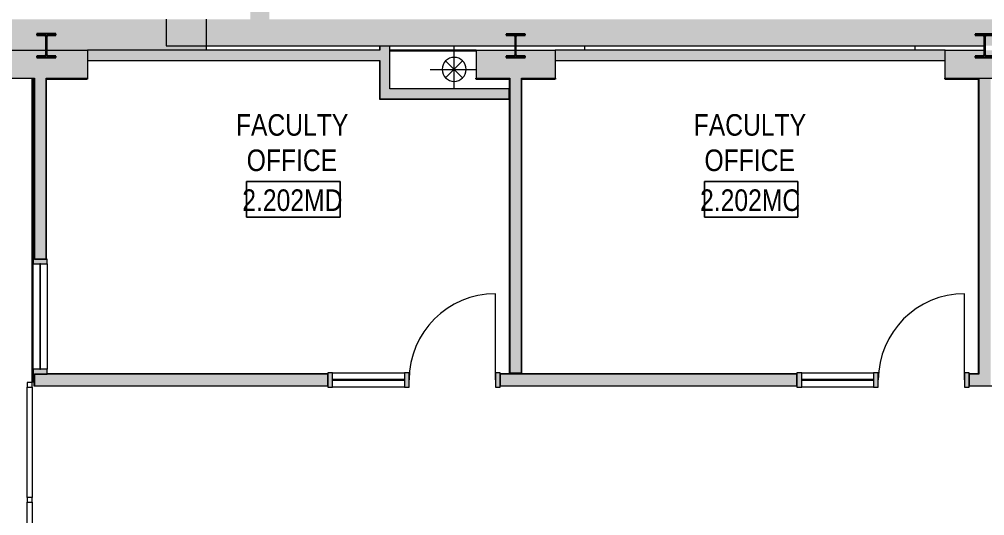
# Model space of a CAD drawing. Header units: inches. Extents: x -3598 to -1628, y -3458 to -206.
# Drawn here: x -3211.7 to -2808.4, y -3028.9 to -2821.6 of the extents above; entities that cross this region are included whole.
import ezdxf

# ---------------------------------------------------------------- set-up
doc = ezdxf.new("R2010")
doc.units = ezdxf.units.IN
doc.header["$MEASUREMENT"] = 0
for name, color, linetype, lineweight in [('A-AREA-IDEN', 2, 'Continuous', 9), ('A-DOOR', 31, 'Continuous', 13), ('A-FLOR', 192, 'Continuous', 13), ('A-GLAZ-CURT', 52, 'Continuous', 13), ('A-GLAZ-CWMG', 51, 'Continuous', 13), ('A-ROOF-PATT', 132, 'Continuous', 13), ('A-WALL', 113, 'Continuous', 13), ('A-WALL-PATT', 111, 'Continuous', 13), ('I-WALL', 2, 'Continuous', 13), ('M-HVAC-DUCT-ANNO', 70, 'Continuous', 13), ('M-HVAC-DUCT-CNTR', 70, 'Continuous', 13), ('S-COLS', 52, 'Continuous', 13)]:
    doc.layers.add(name, color=color, linetype=linetype, lineweight=lineweight)
doc.styles.add('Arial Narrow', font='ARIALN.TTF', dxfattribs={"height": 9})

# ---------------------------------------------------------------- blocks, each defined once
blk = doc.blocks.new('_STL - Column - W Shape - 2017v1 - W10x39-1684904-MEZZANINE - CAD')
at = {"layer": 'S-COLS'}
blk.add_hatch(color=130, dxfattribs=at).paths.add_polyline_path([(3.99, -4.96), (3.99, -4.43), (0.66, -4.43), (0.31, -4.28), (0.16, -3.93), (0.16, 3.93), (0.31, 4.28), (0.66, 4.43), (3.99, 4.43), (3.99, 4.96), (-4, 4.96), (-4, 4.43), (-0.66, 4.43), (-0.31, 4.28), (-0.16, 3.93), (-0.16, -3.93), (-0.31, -4.28), (-0.66, -4.43), (-4, -4.43), (-4, -4.96)], flags=0)
at = {"layer": 'S-COLS', "color": 253, "lineweight": 25}
for p, q in [((3.99, 4.96), (-4, 4.96)), ((-4, 4.96), (-4, 4.43)), ((-4, 4.43), (-0.66, 4.43)), ((0.66, 4.43), (3.99, 4.43)), ((3.99, 4.43), (3.99, 4.96)), ((-0.16, 3.93), (-0.16, -3.93)), ((0.16, -3.93), (0.16, 3.93)), ((-0.66, -4.43), (-4, -4.43)), ((-4, -4.43), (-4, -4.96)), ((-4, -4.96), (3.99, -4.96)), ((3.99, -4.43), (0.66, -4.43)), ((3.99, -4.96), (3.99, -4.43))]:
    blk.add_line(p, q, dxfattribs=at)
for centre, start, end in [((-0.66, 3.93), 0, 90), ((0.66, 3.93), 90, 180), ((-0.66, -3.93), 270, 0), ((0.66, -3.93), 180, 270)]:
    blk.add_arc(centre, 0.5, start, end, dxfattribs=at)
blk = doc.blocks.new('_STL - Column - W Shape - 2017v1 - W10x33-1686110-MEZZANINE - CAD')
at = {"layer": 'S-COLS'}
blk.add_hatch(color=130, dxfattribs=at).paths.add_polyline_path([(-3.98, -4.87), (3.98, -4.87), (3.98, -4.43), (0.64, -4.43), (0.29, -4.28), (0.14, -3.93), (0.14, 3.92), (0.29, 4.28), (0.64, 4.42), (3.98, 4.42), (3.98, 4.86), (-3.98, 4.86), (-3.98, 4.42), (-0.65, 4.42), (-0.29, 4.28), (-0.15, 3.92), (-0.15, -3.93), (-0.29, -4.28), (-0.65, -4.43), (-3.98, -4.43)], flags=0)
at = {"layer": 'S-COLS', "color": 253, "lineweight": 25}
for p, q in [((3.98, 4.86), (-3.98, 4.86)), ((-3.98, 4.86), (-3.98, 4.42)), ((-3.98, 4.42), (-0.65, 4.42)), ((0.64, 4.42), (3.98, 4.42)), ((3.98, 4.42), (3.98, 4.86)), ((-0.15, 3.92), (-0.15, -3.93)), ((0.14, -3.93), (0.14, 3.92)), ((-0.65, -4.43), (-3.98, -4.43)), ((-3.98, -4.43), (-3.98, -4.87)), ((-3.98, -4.87), (3.98, -4.87)), ((3.98, -4.43), (0.64, -4.43)), ((3.98, -4.87), (3.98, -4.43))]:
    blk.add_line(p, q, dxfattribs=at)
for centre, start, end in [((-0.65, 3.92), 0, 90), ((0.64, 3.92), 90, 180), ((-0.65, -3.93), 270, 0), ((0.64, -3.93), 180, 270)]:
    blk.add_arc(centre, 0.5, start, end, dxfattribs=at)
blk = doc.blocks.new('15830016-STRUCT_MARTINEZ-MOORE_CENTRAL_v2018_rvt-1-MEZZANINE - CAD')
at = {"layer": 'A-FLOR', "color": 253, "lineweight": 25}
for p, q in [((-3020.9, -2834.64), (-3056.9, -2834.64)), ((-3205.52, -2846.64), (-3206.4, -2846.64)), ((-3206.4, -2846.64), (-3206.4, -2973.2)), ((-3183.4, -2846.64), (-3200.4, -2846.64)), ((-3183.4, -2846.27), (-3183.4, -2846.64)), ((-3020.9, -2846.64), (-3020.9, -2846.27)), ((-3006.96, -2846.64), (-3020.9, -2846.64)), ((-2987.9, -2846.64), (-3001.83, -2846.64)), ((-2987.9, -2846.27), (-2987.9, -2846.64)), ((-2824.9, -2846.64), (-2824.9, -2846.27)), ((-2810.96, -2846.64), (-2824.9, -2846.64))]:
    blk.add_line(p, q, dxfattribs=at)
at = {"color": 250, "lineweight": 13}
for name, p in [('_STL - Column - W Shape - 2017v1 - W10x39-1684904-MEZZANINE - CAD', (-3200.4, -2832.64)), ('_STL - Column - W Shape - 2017v1 - W10x33-1686110-MEZZANINE - CAD', (-3004.4, -2832.64)), ('_STL - Column - W Shape - 2017v1 - W10x33-1686110-MEZZANINE - CAD', (-2808.4, -2832.64))]:
    blk.add_blockref(name, p, dxfattribs=at)
blk = doc.blocks.new('15830016-MECH_BSALS_CENTRAL_v2018_rvt-1-MEZZANINE - CAD')
at = {"layer": 'M-HVAC-DUCT-ANNO', "color": 161, "lineweight": 9}
for p, q in [((-3033.6, -2839), (-3026.53, -2846.07)), ((-3026.53, -2839), (-3033.6, -2846.07))]:
    blk.add_line(p, q, dxfattribs=at)
for start, end in [(0, 180), (180, 0)]:
    blk.add_arc((-3030.06, -2842.53), 5, start, end, dxfattribs=at)
at = {"layer": 'M-HVAC-DUCT-CNTR', "color": 161, "lineweight": 9}
for p, q in [((-3030.06, -2850.64), (-3030.06, -2832.64)), ((-3040.06, -2842.53), (-3020.9, -2842.53))]:
    blk.add_line(p, q, dxfattribs=at)
blk = doc.blocks.new('Rectangular Mullion - 1_ H Guardrail Cap _mesh_-1857136-MEZZANINE - CAD')
at = {"layer": 'A-GLAZ-CWMG', "lineweight": 9}
for p, q in [((-3208.4, -3023.2), (-3206.4, -3023.2)), ((-3208.4, -3045.2), (-3208.4, -3023.2)), ((-3206.4, -3023.2), (-3206.4, -3045.2)), ((-3206.4, -3045.2), (-3208.4, -3045.2))]:
    blk.add_line(p, q, dxfattribs=at)
blk = doc.blocks.new('Rectangular Mullion - 1_ H Guardrail Cap _mesh_-385328-MEZZANINE - CAD')
at = {"layer": 'A-GLAZ-CWMG', "lineweight": 9}
for p, q in [((-2214.4, -3064.64), (-2212.4, -3064.64)), ((-2214.4, -3110.64), (-2214.4, -3064.64)), ((-2212.4, -3064.64), (-2212.4, -3110.64)), ((-2212.4, -3110.64), (-2214.4, -3110.64))]:
    blk.add_line(p, q, dxfattribs=at)
blk = doc.blocks.new('Rectangular Mullion - Tube 2x2-1857145-MEZZANINE - CAD')
at = {"layer": 'A-GLAZ-CWMG', "lineweight": 9}
for p, q in [((-2, -2), (-2, 0)), ((-2, 0), (0, 0)), ((0, -2), (-2, -2)), ((0, 0), (0, -2))]:
    blk.add_line(p, q, dxfattribs=at)
blk = doc.blocks.new('Rectangular Mullion - Tube 2x2-385574-MEZZANINE - CAD')
at = {"layer": 'A-GLAZ-CWMG', "lineweight": 9}
for p, q in [((-1, -2), (-1, 0)), ((-1, 0), (1, 0)), ((1, -2), (-1, -2)), ((1, 0), (1, -2))]:
    blk.add_line(p, q, dxfattribs=at)
blk = doc.blocks.new('Basic Wall _ B3-4 7_8_-BSALS - ___-3567931-MEZZANINE - CAD')
at = {"layer": 'I-WALL', "lineweight": 20}
for p, q in [((-3205.52, -2921.76), (-3205.52, -2846.27)), ((-3205.52, -2974.76), (-3205.52, -2969.76)), ((-3205.4, -2974.64), (-3205.52, -2974.76))]:
    blk.add_line(p, q, dxfattribs=at)
blk = doc.blocks.new('Basic Wall _ B3-4 7_8_-BSALS - ___-3567930-MEZZANINE - CAD')
at = {"layer": 'I-WALL', "lineweight": 20}
blk.add_line((-3200.4, -2921.76), (-3200.4, -2846.27), dxfattribs=at)
blk = doc.blocks.new('Basic Wall _ B3-4 7_8_-BSALS - ___-3567937-MEZZANINE - CAD')
at = {"layer": 'I-WALL', "lineweight": 20}
for p, q in [((-2810.96, -2846.33), (-2810.83, -2846.33)), ((-2810.96, -2969.64), (-2810.96, -2846.33)), ((-2810.83, -2969.76), (-2810.96, -2969.64))]:
    blk.add_line(p, q, dxfattribs=at)
blk = doc.blocks.new('Basic Wall _ B3-4 7_8_-BSALS - ___-3567939-MEZZANINE - CAD')
at = {"layer": 'I-WALL', "lineweight": 20}
for p, q in [((-3006.96, -2969.26), (-3006.96, -2846.27)), ((-3006.83, -2969.26), (-3006.96, -2969.26))]:
    blk.add_line(p, q, dxfattribs=at)
blk = doc.blocks.new('Basic Wall _ B3-4 7_8_-BSALS - ___-3567938-MEZZANINE - CAD')
at = {"layer": 'I-WALL', "lineweight": 20}
for q in [(-3001.83, -2846.27), (-3001.96, -2969.26)]:
    blk.add_line((-3001.83, -2969.26), q, dxfattribs=at)
blk = doc.blocks.new('Basic Wall _ B3-4 7_8_-BSALS - ___-3567941-MEZZANINE - CAD')
at = {"layer": 'I-WALL', "lineweight": 20}
for p, q in [((-3205.52, -2974.76), (-3205.4, -2974.64)), ((-3082.83, -2974.76), (-3205.52, -2974.76)), ((-3004.4, -2974.76), (-3010.83, -2974.76)), ((-3004.4, -2974.64), (-3004.4, -2974.76))]:
    blk.add_line(p, q, dxfattribs=at)
blk = doc.blocks.new('Basic Wall _ B3-4 7_8_-BSALS - ___-3567940-MEZZANINE - CAD')
at = {"layer": 'I-WALL', "lineweight": 20}
for p, q in [((-3082.83, -2969.64), (-3200.02, -2969.64)), ((-3004.4, -2969.64), (-3010.83, -2969.64)), ((-3004.4, -2969.64), (-3004.4, -2969.76))]:
    blk.add_line(p, q, dxfattribs=at)
blk = doc.blocks.new('Basic Wall _ B3-4 7_8_-BSALS - ___-3567943-MEZZANINE - CAD')
at = {"layer": 'I-WALL', "lineweight": 20}
for p, q in [((-3004.4, -2974.76), (-3004.4, -2974.64)), ((-2886.83, -2974.76), (-3004.4, -2974.76)), ((-2810.83, -2974.76), (-2814.83, -2974.76)), ((-2810.83, -2974.64), (-2810.83, -2974.76))]:
    blk.add_line(p, q, dxfattribs=at)
blk = doc.blocks.new('Basic Wall _ B3-4 7_8_-BSALS - ___-3567942-MEZZANINE - CAD')
at = {"layer": 'I-WALL', "lineweight": 20}
for p, q in [((-3004.4, -2969.76), (-3004.4, -2969.64)), ((-2886.83, -2969.64), (-3004.4, -2969.64)), ((-2810.96, -2969.64), (-2814.83, -2969.64)), ((-2810.96, -2969.64), (-2810.83, -2969.76))]:
    blk.add_line(p, q, dxfattribs=at)
blk = doc.blocks.new('Door-J1_4-Curtain_Wall-_only works in CW_-BSALS1 - Door-J1_4-Wide_Stile-BSALS 2-2172167-MEZZANINE - CAD')
at = {"layer": 'A-DOOR', "lineweight": 20}
blk.add_line((18, 0), (18, 36), dxfattribs=at)
at = {"layer": 'A-DOOR', "lineweight": 9}
blk.add_arc((18, 0), 36, 90, 180, dxfattribs=at)
blk = doc.blocks.new('System Panel - interior glazed panels-1933693-MEZZANINE - CAD')
at = {"layer": 'A-GLAZ-CURT', "lineweight": 9}
blk.add_hatch(color=90, dxfattribs=at).paths.add_polyline_path([(-15, -0.125), (15, -0.125), (15, 0.125), (-15, 0.125)], flags=0)
at = {"layer": 'A-GLAZ-CURT', "lineweight": 20}
for p, q in [((15, 0.125), (-15, 0.125)), ((-15, 0.125), (-15, -0.125)), ((15, -0.125), (15, 0.125)), ((-15, -0.125), (15, -0.125))]:
    blk.add_line(p, q, dxfattribs=at)
blk = doc.blocks.new('Rectangular Mullion - 2 x 6 interior mullion-1933694-MEZZANINE - CAD')
at = {"layer": 'A-GLAZ-CWMG', "lineweight": 9}
blk.add_hatch(color=90, dxfattribs=at).paths.add_polyline_path([(0, 2.94), (0, -2.94), (-2, -2.94), (-2, 2.94)], flags=0)
at = {"layer": 'A-GLAZ-CWMG', "lineweight": 20}
for p, q in [((-2, 2.94), (0, 2.94)), ((-2, -2.94), (-2, 2.94)), ((0, 2.94), (0, -2.94)), ((0, -2.94), (-2, -2.94))]:
    blk.add_line(p, q, dxfattribs=at)
blk = doc.blocks.new('Rectangular Mullion - 2 x 6 interior mullion-1933681-MEZZANINE - CAD')
at = {"layer": 'A-GLAZ-CWMG', "lineweight": 9}
blk.add_hatch(color=90, dxfattribs=at).paths.add_polyline_path([(1, 2.94), (1, -2.94), (-1, -2.94), (-1, 2.94)], flags=0)
at = {"layer": 'A-GLAZ-CWMG', "lineweight": 20}
for p, q in [((-1, 2.94), (1, 2.94)), ((-1, -2.94), (-1, 2.94)), ((1, 2.94), (1, -2.94)), ((1, -2.94), (-1, -2.94))]:
    blk.add_line(p, q, dxfattribs=at)
blk = doc.blocks.new('System Panel - interior glazed panels-1933727-MEZZANINE - CAD')
at = {"layer": 'A-GLAZ-CURT', "lineweight": 9}
blk.add_hatch(color=90, dxfattribs=at).paths.add_polyline_path([(-22, -0.125), (22, -0.125), (22, 0.125), (-22, 0.125)], flags=0)
at = {"layer": 'A-GLAZ-CURT', "lineweight": 20}
for p, q in [((22, 0.125), (-22, 0.125)), ((-22, 0.125), (-22, -0.125)), ((22, -0.125), (22, 0.125)), ((-22, -0.125), (22, -0.125))]:
    blk.add_line(p, q, dxfattribs=at)
blk = doc.blocks.new('Rectangular Mullion - 2 x 6 interior mullion-1933711-MEZZANINE - CAD')
at = {"layer": 'A-GLAZ-CWMG', "lineweight": 9}
blk.add_hatch(color=90, dxfattribs=at).paths.add_polyline_path([(-2, 2.94), (0, 2.94), (0, -2.94), (-2, -2.94)], flags=0)
at = {"layer": 'A-GLAZ-CWMG', "lineweight": 20}
for p, q in [((-2, 2.94), (0, 2.94)), ((-2, -2.94), (-2, 2.94)), ((0, 2.94), (0, -2.94)), ((0, -2.94), (-2, -2.94))]:
    blk.add_line(p, q, dxfattribs=at)
blk = doc.blocks.new('Rectangular Mullion - 2 x 6 interior mullion-387047-MEZZANINE - CAD')
at = {"layer": 'A-GLAZ-CWMG', "lineweight": 9}
for p, q in [((-3205.9, -2967.76), (-3205.9, -2923.76)), ((-3200.02, -2923.76), (-3200.02, -2967.76))]:
    blk.add_line(p, q, dxfattribs=at)
blk = doc.blocks.new('Rectangular Mullion - 2 x 6 interior mullion-1933719-MEZZANINE - CAD')
at = {"layer": 'A-GLAZ-CWMG', "lineweight": 9}
blk.add_hatch(color=90, dxfattribs=at).paths.add_polyline_path([(-2, 2.94), (-2, -2.94), (0, -2.94), (0, 2.94)], flags=0)
at = {"layer": 'A-GLAZ-CWMG', "lineweight": 20}
for p, q in [((0, 2.94), (-2, 2.94)), ((-2, 2.94), (-2, -2.94)), ((0, -2.94), (0, 2.94)), ((-2, -2.94), (0, -2.94))]:
    blk.add_line(p, q, dxfattribs=at)
blk = doc.blocks.new('Rectangular Mullion - 2 x 6 interior mullion-1933737-MEZZANINE - CAD')
at = {"layer": 'A-GLAZ-CWMG', "lineweight": 9}
blk.add_hatch(color=90, dxfattribs=at).paths.add_polyline_path([(-2, 2.94), (-2, -2.94), (0, -2.94), (0, 2.94)], flags=0)
at = {"layer": 'A-GLAZ-CWMG', "lineweight": 20}
for p, q in [((0, 2.94), (-2, 2.94)), ((-2, 2.94), (-2, -2.94)), ((0, -2.94), (0, 2.94)), ((-2, -2.94), (0, -2.94))]:
    blk.add_line(p, q, dxfattribs=at)
blk = doc.blocks.new('Rectangular Mullion - 2 x 6 interior mullion-1933682-MEZZANINE - CAD')
at = {"layer": 'A-GLAZ-CWMG', "lineweight": 9}
for p, q in [((-2884.83, -2969.26), (-2854.83, -2969.26)), ((-2854.83, -2975.14), (-2884.83, -2975.14))]:
    blk.add_line(p, q, dxfattribs=at)
blk = doc.blocks.new('Basic Wall _ A3-4 1_4_-BSALS - ___-3569784-MEZZANINE - CAD')
at = {"layer": 'I-WALL', "lineweight": 20}
for p, q in [((-3061.27, -2855.02), (-3061.15, -2854.89)), ((-3061.27, -2855.02), (-3007.02, -2855.02)), ((-3007.02, -2854.89), (-3007.02, -2855.02))]:
    blk.add_line(p, q, dxfattribs=at)
blk = doc.blocks.new('Basic Wall _ A3-4 1_4_-BSALS - ___-3569785-MEZZANINE - CAD')
at = {"layer": 'I-WALL', "lineweight": 20}
for p, q in [((-3061.27, -2832.64), (-3061.27, -2834.52)), ((-3061.27, -2838.89), (-3061.27, -2855.02)), ((-3061.15, -2854.89), (-3061.27, -2855.02))]:
    blk.add_line(p, q, dxfattribs=at)
blk = doc.blocks.new('Basic Wall _ A3-4 1_4_-BSALS - ___-3569786-MEZZANINE - CAD')
at = {"layer": 'I-WALL', "lineweight": 20}
blk.add_line((-3183.28, -2838.89), (-3061.27, -2838.89), dxfattribs=at)
blk = doc.blocks.new('Basic Wall _ A3-4 1_4_-BSALS - ___-3569787-MEZZANINE - CAD')
at = {"layer": 'I-WALL', "lineweight": 20}
blk.add_line((-2987.9, -2838.89), (-2824.9, -2838.89), dxfattribs=at)
blk = doc.blocks.new('Room Tag- BSALS - Room Tag-28050-MEZZANINE - CAD')
at = {"layer": 'A-AREA-IDEN'}
for p, q in [((-0.203125, -0.171875), (-0.203125, -0.015625)), ((-0.203125, -0.015625), (0.203125, -0.015625)), ((0.203125, -0.015625), (-0.203125, -0.015625)), ((-0.203125, -0.015625), (-0.203125, -0.171875)), ((0.203125, -0.015625), (0.203125, -0.171875)), ((0.203125, -0.171875), (0.203125, -0.015625)), ((0.203125, -0.171875), (-0.203125, -0.171875)), ((-0.203125, -0.171875), (0.203125, -0.171875))]:
    blk.add_line(p, q, dxfattribs=at)

msp = doc.modelspace()

# ---------------------------------------------------------------- hatches: boundary and pattern name
at = {"layer": 'A-ROOF-PATT', "lineweight": 20}
h = msp.add_hatch(color=10, dxfattribs=at)
h.paths.add_polyline_path([(-3107.19, -2821.64), (-3107.19, -2371.64), (-3115.13, -2371.64), (-3115.13, -2821.64)], flags=0)
h.paths.add_polyline_path([(-2896.23, -2611.64), (-2888.29, -2611.64), (-2888.29, -2371.64), (-2896.23, -2371.64), (-2896.23, -2604.45)], flags=0)
at = {"layer": 'A-WALL-PATT', "lineweight": 20}
h = msp.add_hatch(color=10, dxfattribs=at)
h.paths.add_polyline_path([(-3351.02, -2834.52), (-3340.31, -2834.52), (-3340.31, -2821.64), (-3577.52, -2821.64), (-3577.52, -2829.39), (-3577.47, -2829.39), (-3577.47, -2834.52), (-3396.56, -2834.52), (-3396.56, -2828.71), (-3396.7, -2828.36), (-3397.06, -2828.21), (-3400.39, -2828.21), (-3400.39, -2827.68), (-3392.4, -2827.68), (-3392.4, -2828.21), (-3395.74, -2828.21), (-3396.09, -2828.36), (-3396.24, -2828.71), (-3396.24, -2834.52), (-3381.99, -2834.52)], flags=0)
h.paths.add_polyline_path([(-3165.16, -2834.52), (-3133.52, -2834.52), (-3133.52, -2821.64), (-3256.48, -2821.64), (-3256.48, -2834.52), (-3200.56, -2834.52), (-3200.58, -2828.66), (-3200.7, -2828.36), (-3201.06, -2828.21), (-3204.39, -2828.21), (-3204.39, -2827.68), (-3196.4, -2827.68), (-3196.4, -2828.21), (-3199.74, -2828.21), (-3200.09, -2828.36), (-3200.24, -2828.71), (-3200.24, -2834.52), (-3196.4, -2834.52)], flags=0)
h = msp.add_hatch(color=10, dxfattribs=at)
h.paths.add_polyline_path([(-3004.1, -2832.64), (-2808.54, -2832.64), (-2808.54, -2828.72), (-2808.69, -2828.36), (-2809.04, -2828.22), (-2812.38, -2828.22), (-2812.38, -2827.78), (-2804.42, -2827.78), (-2804.42, -2828.22), (-2807.75, -2828.22), (-2808.1, -2828.36), (-2808.25, -2828.72), (-2808.25, -2832.64), (-2752.11, -2832.64), (-2752.11, -2821.64), (-3150.4, -2821.64), (-3150.4, -2832.64), (-3004.54, -2832.64), (-3004.54, -2828.72), (-3004.69, -2828.36), (-3005.04, -2828.22), (-3008.38, -2828.22), (-3008.38, -2827.78), (-3000.42, -2827.78), (-3000.42, -2828.22), (-3003.75, -2828.22), (-3004.1, -2828.36), (-3004.25, -2828.72), (-3004.25, -2832.64)], flags=0)
h.paths.add_polyline_path([(-2468.19, -2832.64), (-2416.54, -2832.64), (-2416.54, -2828.72), (-2416.69, -2828.36), (-2417.04, -2828.22), (-2420.38, -2828.22), (-2420.38, -2827.78), (-2412.42, -2827.78), (-2412.42, -2828.22), (-2415.75, -2828.22), (-2416.1, -2828.36), (-2416.25, -2828.72), (-2416.25, -2832.64), (-2360.11, -2832.64), (-2360.11, -2821.64), (-2472.68, -2821.64), (-2472.68, -2832.64)], flags=0)
h.paths.add_polyline_path([(-2616.38, -2832.64), (-2612.54, -2832.64), (-2612.54, -2828.72), (-2612.69, -2828.36), (-2613.04, -2828.22), (-2616.38, -2828.22), (-2616.38, -2827.78), (-2608.42, -2827.78), (-2608.42, -2828.22), (-2611.75, -2828.22), (-2612.1, -2828.36), (-2612.25, -2828.72), (-2612.25, -2832.64), (-2556.11, -2832.64), (-2556.11, -2821.64), (-2668.68, -2821.64), (-2668.68, -2832.64), (-2638.56, -2832.64)], flags=0)
h.paths.add_polyline_path([(-2220.25, -2832.64), (-2164.11, -2832.64), (-2164.11, -2821.64), (-2276.68, -2821.64), (-2276.68, -2832.64), (-2220.54, -2832.64), (-2220.54, -2828.72), (-2220.69, -2828.36), (-2221.04, -2828.22), (-2224.38, -2828.22), (-2224.38, -2827.78), (-2216.42, -2827.78), (-2216.42, -2828.22), (-2219.75, -2828.22), (-2220.1, -2828.36), (-2220.25, -2828.72), (-2220.25, -2829.42)], flags=0)
h.paths.add_polyline_path([(-1824.42, -2832.64), (-1653.54, -2832.64), (-1653.54, -2828.72), (-1653.69, -2828.36), (-1654.04, -2828.22), (-1657.38, -2828.22), (-1657.38, -2827.78), (-1649.42, -2827.78), (-1649.42, -2828.22), (-1652.75, -2828.22), (-1653.1, -2828.36), (-1653.25, -2828.72), (-1653.25, -2832.64), (-1634.4, -2832.64), (-1634.4, -2821.64), (-1884.68, -2821.64), (-1884.68, -2832.64), (-1828.54, -2832.64), (-1828.54, -2828.72), (-1828.69, -2828.36), (-1829.04, -2828.22), (-1832.38, -2828.22), (-1832.38, -2827.78), (-1824.42, -2827.78), (-1824.42, -2828.22), (-1827.75, -2828.22), (-1828.1, -2828.36), (-1828.25, -2828.72), (-1828.25, -2832.64), (-1828.1, -2832.64)], flags=0)
h.paths.add_polyline_path([(-1972.57, -2832.64), (-1968.11, -2832.64), (-1968.11, -2821.64), (-2080.68, -2821.64), (-2080.68, -2832.64), (-2024.54, -2832.64), (-2024.54, -2828.72), (-2024.69, -2828.36), (-2025.04, -2828.22), (-2028.38, -2828.22), (-2028.38, -2827.78), (-2020.42, -2827.78), (-2020.42, -2828.22), (-2023.75, -2828.22), (-2024.1, -2828.36), (-2024.25, -2828.72), (-2024.25, -2832.64), (-1988.06, -2832.64)], flags=0)
for points in [[(-3216.9, -2846.27), (-3183.28, -2846.27), (-3183.28, -2834.64), (-3200.24, -2834.64), (-3200.24, -2836.57), (-3200.09, -2836.92), (-3199.74, -2837.07), (-3196.4, -2837.07), (-3196.4, -2837.6), (-3204.39, -2837.6), (-3204.39, -2837.07), (-3201.06, -2837.07), (-3200.7, -2836.92), (-3200.56, -2836.57), (-3200.56, -2834.64), (-3216.9, -2834.64)], [(-3020.9, -2846.27), (-2987.9, -2846.27), (-2987.9, -2834.64), (-3004.25, -2834.64), (-3004.25, -2836.57), (-3004.1, -2836.92), (-3003.75, -2837.07), (-3000.42, -2837.07), (-3000.42, -2837.51), (-3008.38, -2837.51), (-3008.38, -2837.07), (-3005.04, -2837.07), (-3004.69, -2836.92), (-3004.54, -2836.57), (-3004.54, -2834.64), (-3020.9, -2834.64)], [(-2793.44, -2846.27), (-2791.9, -2846.27), (-2791.9, -2834.64), (-2808.25, -2834.64), (-2808.25, -2836.57), (-2808.1, -2836.92), (-2807.75, -2837.07), (-2804.42, -2837.07), (-2804.42, -2837.51), (-2812.38, -2837.51), (-2812.38, -2837.07), (-2809.04, -2837.07), (-2808.69, -2836.92), (-2808.54, -2836.57), (-2808.54, -2834.64), (-2824.9, -2834.64), (-2824.9, -2846.27), (-2804.42, -2846.27)]]:
    msp.add_hatch(color=10, dxfattribs=at).paths.add_polyline_path(points, flags=0)
at = {"layer": 'A-WALL-PATT', "lineweight": 5}
for points in [[(-3061.15, -2838.77), (-3061.15, -2834.52), (-3183.28, -2834.52), (-3183.28, -2838.77), (-3072.23, -2838.77)], [(-3061.15, -2850.64), (-3056.9, -2850.64), (-3056.9, -2832.64), (-3061.15, -2832.64), (-3061.15, -2838.77)], [(-2824.9, -2838.77), (-2824.9, -2834.52), (-2987.9, -2834.52), (-2987.9, -2838.77), (-2917.35, -2838.77)], [(-3001.96, -2969.26), (-3001.96, -2846.27), (-3006.83, -2846.27), (-3006.83, -2969.26)], [(-2810.83, -2974.64), (-2805.96, -2974.64), (-2805.96, -2846.33), (-2810.83, -2846.33), (-2810.83, -2969.76)], [(-3007.02, -2854.89), (-3007.02, -2850.64), (-3061.15, -2850.64), (-3061.15, -2854.89), (-3010.28, -2854.89)]]:
    msp.add_hatch(color=50, dxfattribs=at).paths.add_polyline_path(points, flags=0)
h = msp.add_hatch(color=50, dxfattribs=at)
h.paths.add_polyline_path([(-3200.52, -2974.64), (-3200.52, -2969.76), (-3205.4, -2969.76), (-3205.4, -2974.64)], flags=0)
h.paths.add_polyline_path([(-3200.52, -2921.76), (-3200.52, -2846.27), (-3205.4, -2846.27), (-3205.4, -2921.76)], flags=0)
h = msp.add_hatch(color=50, dxfattribs=at)
h.paths.add_polyline_path([(-3004.4, -2974.64), (-3004.4, -2969.76), (-3010.83, -2969.76), (-3010.83, -2974.64)], flags=0)
h.paths.add_polyline_path([(-3082.83, -2974.64), (-3082.83, -2969.76), (-3200.52, -2969.76), (-3200.52, -2974.64), (-3165.16, -2974.64)], flags=0)
h = msp.add_hatch(color=50, dxfattribs=at)
h.paths.add_polyline_path([(-2810.83, -2974.64), (-2810.83, -2969.76), (-2814.83, -2969.76), (-2814.83, -2974.64)], flags=0)
h.paths.add_polyline_path([(-2917.35, -2974.64), (-2886.83, -2974.64), (-2886.83, -2969.76), (-3004.4, -2969.76), (-3004.4, -2974.64)], flags=0)

# ---------------------------------------------------------------- linework, layer by layer
at = {"layer": 'A-FLOR', "lineweight": 20}
for p, q in [((-3020.9, -2834.89), (-3056.9, -2834.89)), ((-3205.52, -2846.52), (-3206.4, -2846.52)), ((-3206.4, -2846.52), (-3206.4, -2973.2)), ((-3183.53, -2846.52), (-3200.4, -2846.52)), ((-3183.53, -2846.27), (-3183.53, -2846.52))]:
    msp.add_line(p, q, dxfattribs=at)
at = {"layer": 'A-WALL', "lineweight": 20}
for p, q in [((-3150.4, -2821.64), (-3150.4, -2832.64)), ((-3133.52, -2834.52), (-3133.52, -2821.64)), ((-3256.48, -2834.52), (-3200.56, -2834.52)), ((-3200.24, -2834.52), (-3183.28, -2834.52)), ((-3150.4, -2832.64), (-3004.54, -2832.64)), ((-3004.25, -2832.64), (-2808.54, -2832.64))]:
    msp.add_line(p, q, dxfattribs=at)
at = {"layer": 'I-WALL', "lineweight": 20}
for p, q in [((-3200.56, -2834.64), (-3216.9, -2834.64)), ((-3183.28, -2834.64), (-3200.24, -2834.64)), ((-3061.15, -2834.52), (-3183.28, -2834.52)), ((-3183.28, -2834.52), (-3183.28, -2846.27)), ((-3061.15, -2832.64), (-3061.15, -2834.52)), ((-3056.9, -2850.64), (-3056.9, -2832.64)), ((-3004.54, -2834.64), (-3020.9, -2834.64)), ((-3020.9, -2834.64), (-3020.9, -2846.27)), ((-2987.9, -2834.64), (-3004.25, -2834.64)), ((-2824.9, -2834.52), (-2987.9, -2834.52)), ((-2987.9, -2834.52), (-2987.9, -2846.27)), ((-2975.4, -2834.52), (-2975.4, -2832.64)), ((-2837.46, -2834.52), (-2837.46, -2832.64)), ((-2837.4, -2834.52), (-2837.4, -2832.64)), ((-2824.9, -2846.27), (-2824.9, -2834.52)), ((-2808.54, -2834.64), (-2824.9, -2834.64)), ((-3183.28, -2838.77), (-3061.15, -2838.77)), ((-3061.15, -2838.77), (-3061.15, -2854.89)), ((-2987.9, -2838.77), (-2824.9, -2838.77)), ((-3216.9, -2846.27), (-3205.4, -2846.27)), ((-3205.4, -2846.27), (-3205.4, -2921.76)), ((-3200.52, -2846.27), (-3183.28, -2846.27)), ((-3200.52, -2921.76), (-3200.52, -2846.27)), ((-3020.9, -2846.27), (-3006.83, -2846.27)), ((-3006.83, -2846.27), (-3006.83, -2969.26)), ((-3001.96, -2846.27), (-2987.9, -2846.27)), ((-3001.96, -2969.26), (-3001.96, -2846.27)), ((-2824.9, -2846.27), (-2791.9, -2846.27)), ((-2810.83, -2846.33), (-2810.83, -2969.76)), ((-2805.96, -2846.33), (-2810.83, -2846.33)), ((-3007.02, -2850.64), (-3056.9, -2850.64)), ((-3007.02, -2854.89), (-3007.02, -2850.64)), ((-3061.15, -2854.89), (-3007.02, -2854.89)), ((-3205.4, -2921.76), (-3200.52, -2921.76)), ((-3205.4, -2969.76), (-3205.4, -2974.64)), ((-3082.83, -2969.76), (-3205.4, -2969.76)), ((-3082.83, -2974.64), (-3082.83, -2969.76)), ((-3010.83, -2969.76), (-3010.83, -2974.64)), ((-2886.83, -2969.76), (-3010.83, -2969.76)), ((-3006.83, -2969.26), (-3001.96, -2969.26)), ((-2886.83, -2974.64), (-2886.83, -2969.76)), ((-2810.83, -2969.76), (-2814.83, -2969.76)), ((-2814.83, -2969.76), (-2814.83, -2974.64)), ((-3205.4, -2974.64), (-3082.83, -2974.64)), ((-3010.83, -2974.64), (-2886.83, -2974.64)), ((-2814.83, -2974.64), (-2801.96, -2974.64))]:
    msp.add_line(p, q, dxfattribs=at)

# ---------------------------------------------------------------- block references
at = {"lineweight": 5}
for name in ['15830016-STRUCT_MARTINEZ-MOORE_CENTRAL_v2018_rvt-1-MEZZANINE - CAD', '15830016-MECH_BSALS_CENTRAL_v2018_rvt-1-MEZZANINE - CAD']:
    msp.add_blockref(name, (0, 0), dxfattribs=at)
at = {"layer": 'A-AREA-IDEN', "xscale": 95.99999999999994, "yscale": 95.99999999999994, "zscale": 95.99999999999994}
for p in [(-3097.23, -2887.78), (-2905.98, -2887.78)]:
    msp.add_blockref('Room Tag- BSALS - Room Tag-28050-MEZZANINE - CAD', p, dxfattribs=at)
at = {"layer": 'A-DOOR', "lineweight": 20}
for p in [(-3030.83, -2972.2), (-2834.83, -2972.2)]:
    msp.add_blockref('Door-J1_4-Curtain_Wall-_only works in CW_-BSALS1 - Door-J1_4-Wide_Stile-BSALS 2-2172167-MEZZANINE - CAD', p, dxfattribs=at)
at = {"layer": 'A-GLAZ-CURT', "lineweight": 9, "rotation": 89.99999999999935}
msp.add_blockref('System Panel - interior glazed panels-1933727-MEZZANINE - CAD', (-3202.96, -2945.76), dxfattribs=at)
at = {"layer": 'A-GLAZ-CURT', "lineweight": 9}
for p in [(-3065.83, -2972.2), (-2869.83, -2972.2)]:
    msp.add_blockref('System Panel - interior glazed panels-1933693-MEZZANINE - CAD', p, dxfattribs=at)
at = {"layer": 'A-GLAZ-CWMG', "lineweight": 9, "extrusion": (0, 0, -1)}
for name, p, rotation in [('Rectangular Mullion - 2 x 6 interior mullion-1933711-MEZZANINE - CAD', (3202.96, -2921.76), 90.00000000000064), ('Rectangular Mullion - 2 x 6 interior mullion-1933681-MEZZANINE - CAD', (3049.83, -2972.2), 180), ('Rectangular Mullion - 2 x 6 interior mullion-1933694-MEZZANINE - CAD', (3010.83, -2972.2), 180), ('Rectangular Mullion - 2 x 6 interior mullion-1933681-MEZZANINE - CAD', (2853.83, -2972.2), 180), ('Rectangular Mullion - 2 x 6 interior mullion-1933694-MEZZANINE - CAD', (2814.83, -2972.2), 180), ('Rectangular Mullion - Tube 2x2-1857145-MEZZANINE - CAD', (3206.4, -2973.2), 90), ('Rectangular Mullion - Tube 2x2-385574-MEZZANINE - CAD', (3206.4, -3022.2), 90)]:
    msp.add_blockref(name, p, dxfattribs=dict(at, rotation=rotation))
at = {"layer": 'A-GLAZ-CWMG', "lineweight": 9}
for name, p in [('Rectangular Mullion - 2 x 6 interior mullion-387047-MEZZANINE - CAD', (0, 0)), ('Rectangular Mullion - 2 x 6 interior mullion-1933682-MEZZANINE - CAD', (-196, 0)), ('Rectangular Mullion - 2 x 6 interior mullion-1933682-MEZZANINE - CAD', (0, 0)), ('Rectangular Mullion - 1_ H Guardrail Cap _mesh_-1857136-MEZZANINE - CAD', (0, 0))]:
    msp.add_blockref(name, p, dxfattribs=at)
for name, p, rotation in [('Rectangular Mullion - 2 x 6 interior mullion-1933719-MEZZANINE - CAD', (-3202.96, -2969.76), 269.9999999999994), ('Rectangular Mullion - 2 x 6 interior mullion-1933737-MEZZANINE - CAD', (-3082.83, -2972.2), 180), ('Rectangular Mullion - 2 x 6 interior mullion-1933737-MEZZANINE - CAD', (-2886.83, -2972.2), 180), ('Rectangular Mullion - 1_ H Guardrail Cap _mesh_-385328-MEZZANINE - CAD', (-5420.79, -6085.84), 180)]:
    msp.add_blockref(name, p, dxfattribs=dict(at, rotation=rotation))
at = {"layer": 'I-WALL', "lineweight": 20}
for name in ['Basic Wall _ A3-4 1_4_-BSALS - ___-3569785-MEZZANINE - CAD', 'Basic Wall _ A3-4 1_4_-BSALS - ___-3569786-MEZZANINE - CAD', 'Basic Wall _ A3-4 1_4_-BSALS - ___-3569787-MEZZANINE - CAD', 'Basic Wall _ B3-4 7_8_-BSALS - ___-3567931-MEZZANINE - CAD', 'Basic Wall _ B3-4 7_8_-BSALS - ___-3567930-MEZZANINE - CAD', 'Basic Wall _ B3-4 7_8_-BSALS - ___-3567939-MEZZANINE - CAD', 'Basic Wall _ B3-4 7_8_-BSALS - ___-3567938-MEZZANINE - CAD', 'Basic Wall _ B3-4 7_8_-BSALS - ___-3567937-MEZZANINE - CAD', 'Basic Wall _ A3-4 1_4_-BSALS - ___-3569784-MEZZANINE - CAD', 'Basic Wall _ B3-4 7_8_-BSALS - ___-3567940-MEZZANINE - CAD', 'Basic Wall _ B3-4 7_8_-BSALS - ___-3567942-MEZZANINE - CAD', 'Basic Wall _ B3-4 7_8_-BSALS - ___-3567941-MEZZANINE - CAD', 'Basic Wall _ B3-4 7_8_-BSALS - ___-3567943-MEZZANINE - CAD']:
    msp.add_blockref(name, (0, 0), dxfattribs=at)

# ---------------------------------------------------------------- texts
at = {"layer": 'A-AREA-IDEN', "char_height": 9, "attachment_point": 1, "style": 'Arial Narrow'}
for s, insert, width in [('FACULTY', (-3121.22, -2861.23), 57.873), ('FACULTY', (-2929.97, -2861.23), 57.873), ('OFFICE', (-3116.72, -2875.98), 46.965), ('OFFICE', (-2925.47, -2875.98), 46.965), ('2.202MD', (-3118.56, -2892.64), 51.207), ('2.202MC', (-2927.31, -2892.64), 51.207)]:
    msp.add_mtext(s, dxfattribs=dict(at, insert=insert, width=width))

doc.saveas('drawing.dxf')
